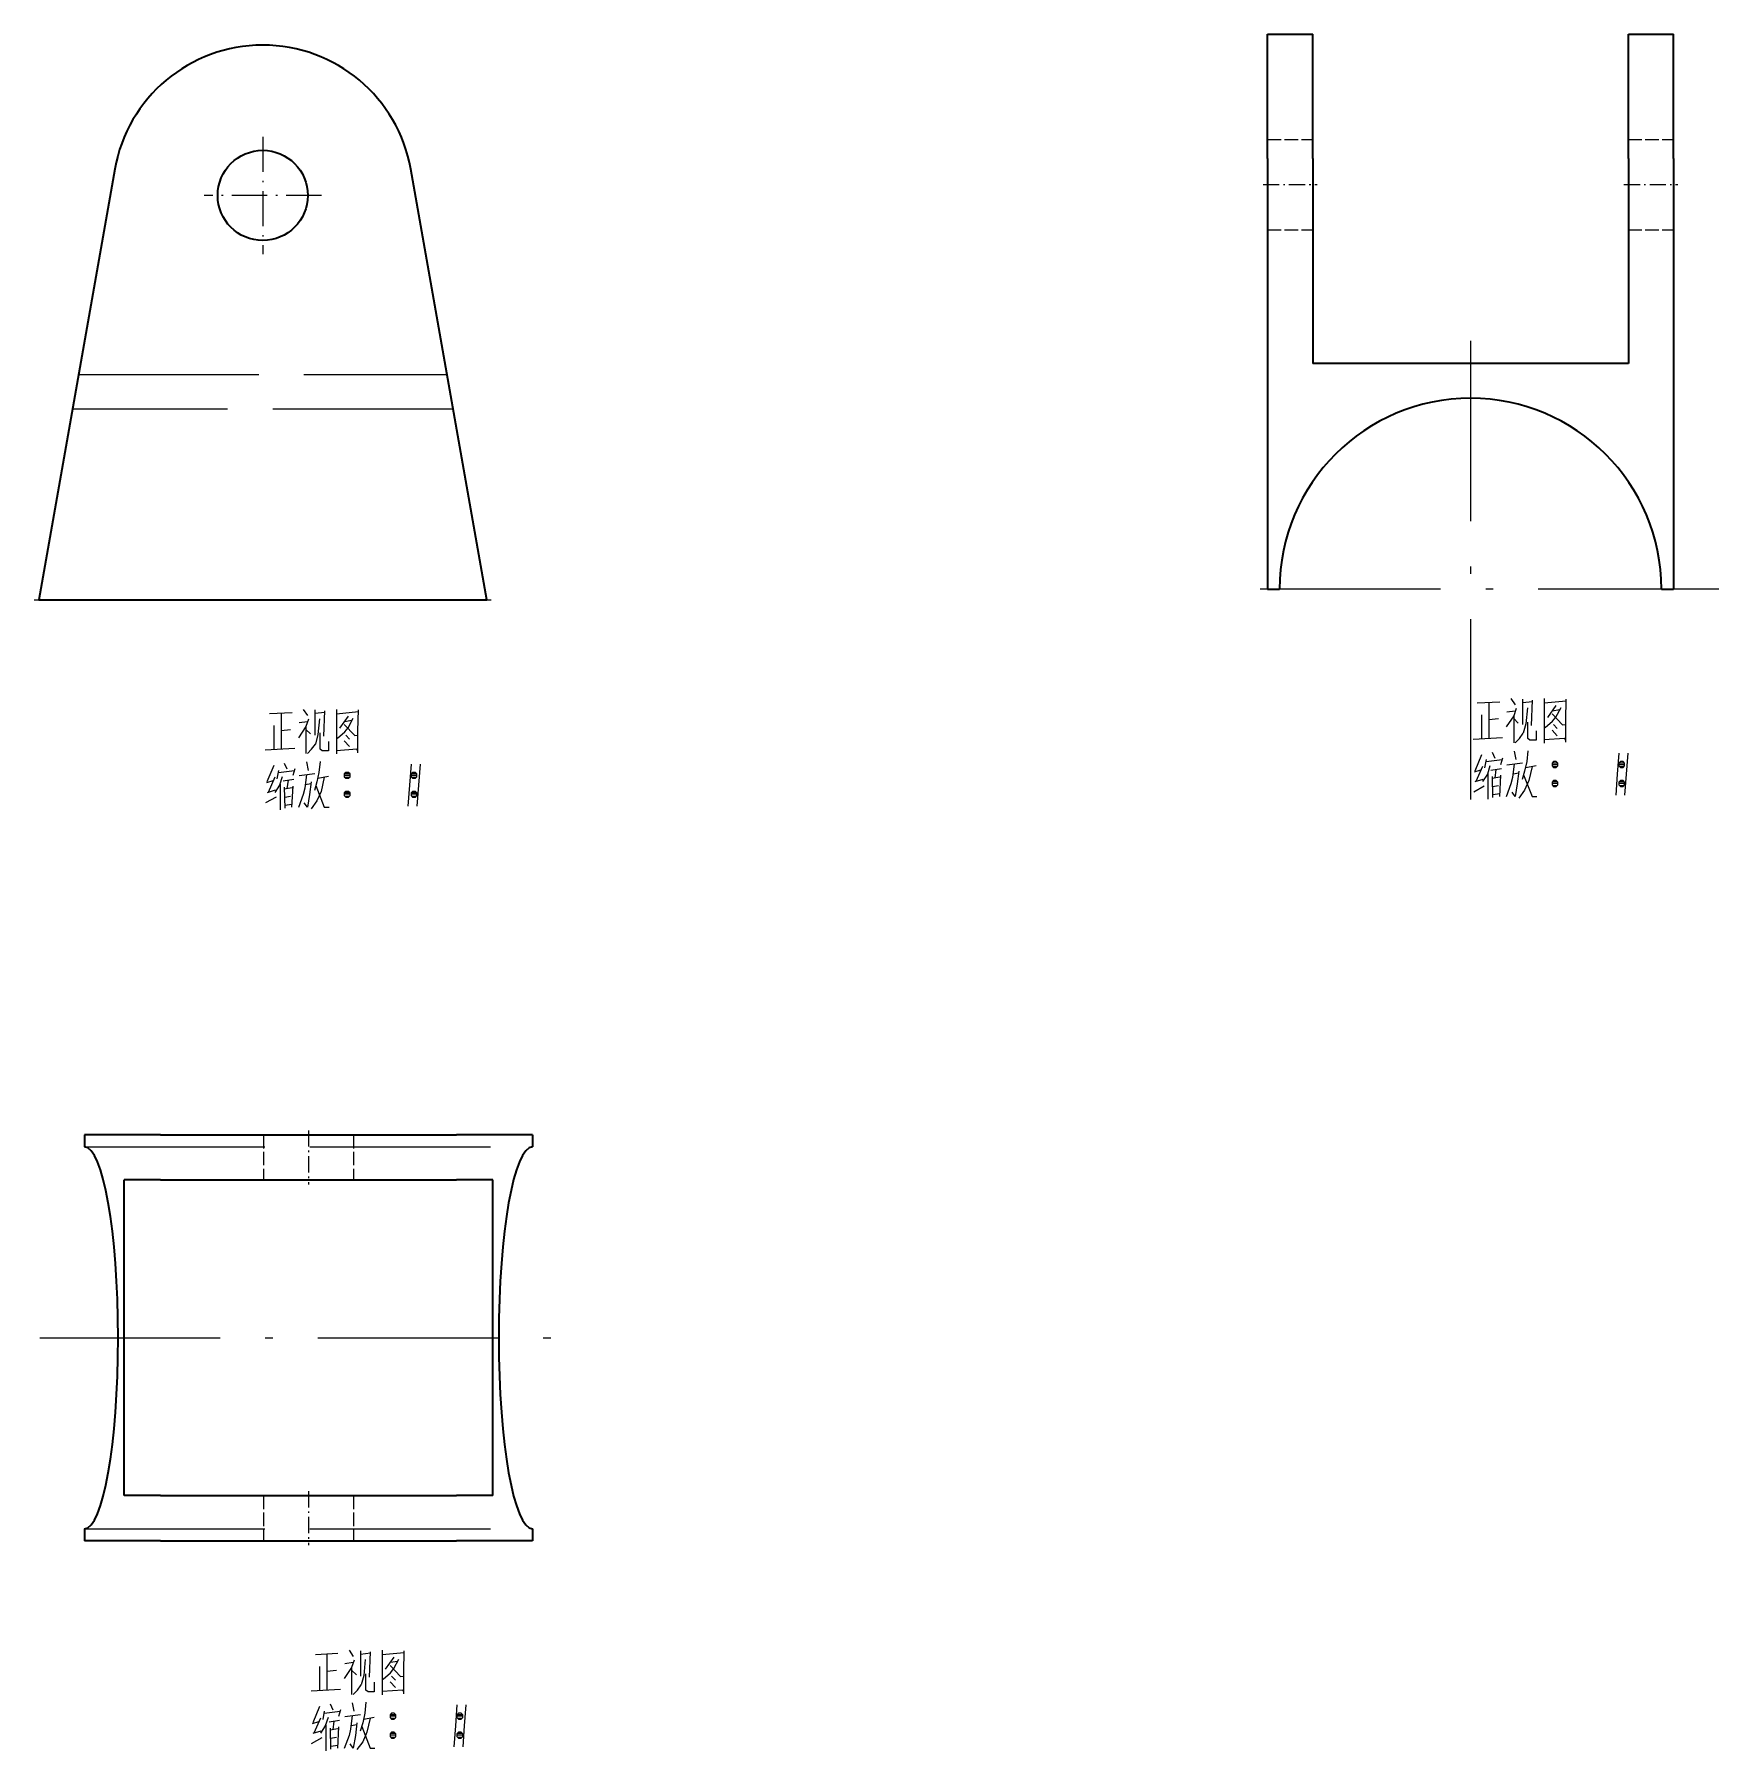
# Model space of a CAD drawing. Extents: x 581 to 693, y 327 to 442.
import ezdxf

# ---------------------------------------------------------------- set-up
doc = ezdxf.new("R2010")
doc.units = 0
doc.linetypes.add('DASHDOT', pattern=[18.5, 12, -3, 0.5, -3])
doc.linetypes.add('DASHED', pattern=[15, 12, -3])

msp = doc.modelspace()

# ---------------------------------------------------------------- linework, layer by layer
at = {"color": 7, "lineweight": 35}
for p, q in [((663.45, 433.26), (663.45, 441.53)), ((663.45, 441.53), (666.45, 441.53)), ((666.45, 433.26), (666.45, 441.53)), ((687.45, 433.26), (687.45, 441.53)), ((687.45, 441.53), (690.45, 441.53)), ((690.45, 433.26), (690.45, 441.53)), ((663.45, 433.26), (663.45, 404.62)), ((666.45, 433.26), (666.45, 419.62)), ((687.45, 433.26), (687.45, 419.62)), ((690.45, 433.26), (690.45, 404.62)), ((586.76, 432.55), (581.71, 403.9)), ((611.51, 403.9), (606.45, 432.55)), ((687.45, 419.62), (666.45, 419.62)), ((663.45, 404.62), (664.25, 404.62)), ((689.65, 404.62), (690.45, 404.62)), ((581.71, 403.9), (611.51, 403.9)), ((589.8, 368.31), (584.75, 368.31)), ((584.75, 368.31), (584.75, 367.51)), ((589.8, 368.31), (609.5, 368.31)), ((614.55, 368.31), (609.5, 368.31)), ((614.55, 368.31), (614.55, 367.51)), ((587.4, 344.31), (587.4, 365.31)), ((589.8, 365.31), (587.4, 365.31)), ((589.8, 365.31), (609.5, 365.31)), ((611.91, 365.31), (609.5, 365.31)), ((611.91, 344.31), (611.91, 365.31)), ((589.8, 344.31), (587.4, 344.31)), ((589.8, 344.31), (609.5, 344.31)), ((611.91, 344.31), (609.5, 344.31)), ((584.75, 342.11), (584.75, 341.31)), ((614.55, 342.11), (614.55, 341.31)), ((589.8, 341.31), (584.75, 341.31)), ((589.8, 341.31), (609.5, 341.31)), ((614.55, 341.31), (609.5, 341.31))]:
    msp.add_line(p, q, dxfattribs=at)
at = {"color": 7, "linetype": 'DASHDOT', "lineweight": 13, "ltscale": 0.195}
msp.add_line((596.61, 434.71), (596.61, 426.91), dxfattribs=at)
at = {"color": 7, "linetype": 'DASHED', "lineweight": 13, "ltscale": 0.075}
for p, q in [((663.45, 434.53), (666.45, 434.53)), ((687.45, 434.53), (690.45, 434.53)), ((663.45, 428.53), (666.45, 428.53)), ((687.45, 428.53), (690.45, 428.53)), ((596.65, 368.31), (596.65, 365.31)), ((602.65, 368.31), (602.65, 365.31)), ((596.65, 344.31), (596.65, 341.31)), ((602.65, 344.31), (602.65, 341.31))]:
    msp.add_line(p, q, dxfattribs=at)
at = {"color": 7, "linetype": 'DASHDOT', "lineweight": 13, "ltscale": 0.195001}
msp.add_line((600.51, 430.81), (592.71, 430.81), dxfattribs=at)
at = {"color": 7, "linetype": 'DASHDOT', "lineweight": 13, "ltscale": 0.089999}
for p, q in [((663.15, 431.53), (666.75, 431.53)), ((687.15, 431.53), (690.75, 431.53))]:
    msp.add_line(p, q, dxfattribs=at)
at = {"color": 7, "linetype": 'DASHDOT', "lineweight": 13}
for p, q in [((676.95, 421.13), (676.95, 388.11)), ((693.46, 404.62), (660.44, 404.62)), ((581.41, 403.9), (611.8, 403.9)), ((581.77, 354.81), (617.53, 354.81))]:
    msp.add_line(p, q, dxfattribs=at)
at = {"color": 7, "linetype": 'DASHED', "lineweight": 13}
for p, q in [((584.35, 418.9), (608.86, 418.9)), ((609.27, 416.6), (583.95, 416.6)), ((584.75, 367.51), (614.55, 367.51)), ((584.75, 342.11), (614.55, 342.11))]:
    msp.add_line(p, q, dxfattribs=at)
at = {"color": 7, "linetype": 'DASHDOT', "lineweight": 13, "ltscale": 0.090015}
for p, q in [((599.65, 368.61), (599.65, 365.01)), ((599.65, 344.61), (599.65, 341.01))]:
    msp.add_line(p, q, dxfattribs=at)
at = {"color": 7, "lineweight": 13}
for points in [[(597.06, 396.34), (598.57, 396.41)], [(597.83, 396.34), (597.83, 395.19), (597.83, 394)], [(599.3, 396.62), (599.58, 396.2)], [(600.07, 396.59), (600.07, 394.91)], [(600.74, 396.41), (600.07, 396.34)], [(600.67, 394.84), (600.74, 396.52)], [(601.51, 396.62), (601.51, 395.15), (601.51, 393.65)], [(601.51, 396.59), (601.51, 395.19), (601.51, 393.79)], [(602.98, 396.45), (601.51, 396.31)], [(602.94, 393.82), (602.94, 395.19), (602.98, 396.59)], [(677.4, 397.06), (678.91, 397.13)], [(677.68, 396.25), (677.68, 394.68)], [(678.17, 397.06), (678.17, 395.9), (678.17, 394.71)], [(679.99, 396.67), (679.82, 396.18), (679.33, 395.45)], [(679.36, 396.46), (679.92, 396.53)], [(679.64, 397.34), (679.92, 396.92)], [(680.41, 397.3), (680.41, 395.62)], [(681.08, 397.13), (680.41, 397.06)], [(680.73, 396.71), (680.62, 395.66)], [(681.01, 395.55), (681.08, 397.23)], [(681.85, 397.34), (681.85, 395.87), (681.85, 394.36)], [(681.85, 397.3), (681.85, 395.9), (681.85, 394.5)], [(683.32, 397.16), (681.85, 397.02)], [(682.62, 396.88), (682.06, 396.08)], [(682.37, 396.32), (683.07, 395.59)], [(682.41, 396.53), (682.86, 396.6)], [(682.62, 396.11), (682.97, 396.74)], [(683.28, 394.54), (683.28, 395.9), (683.32, 397.3)], [(597.34, 395.54), (597.34, 393.96)], [(597.83, 395.22), (598.46, 395.29)], [(599.65, 395.96), (599.48, 395.47), (598.99, 394.73)], [(599.02, 395.75), (599.58, 395.82)], [(599.48, 395.47), (599.48, 393.68)], [(599.48, 395.29), (599.79, 394.98)], [(600.39, 395.99), (600.28, 394.94)], [(601.58, 394.7), (602.07, 395.12)], [(602.28, 396.17), (601.72, 395.36)], [(602.03, 395.61), (602.73, 394.87)], [(602.07, 395.82), (602.52, 395.89)], [(602.07, 395.12), (602.28, 395.4)], [(602.28, 395.4), (602.63, 396.03)], [(678.17, 395.94), (678.8, 396.01)], [(679.82, 396.18), (679.82, 394.4)], [(679.82, 396.01), (680.13, 395.69)], [(680.62, 395.66), (680.45, 395.03)], [(680.76, 394.68), (680.76, 395.76)], [(681.32, 395.2), (681.32, 394.57)], [(681.92, 395.41), (682.41, 395.83)], [(682.37, 395.24), (682.72, 394.85)], [(682.41, 395.83), (682.62, 396.11)], [(682.48, 395.62), (682.72, 395.34)], [(683.07, 395.59), (683.25, 395.62)], [(596.78, 393.93), (598.74, 394.03)], [(599.58, 393.68), (599.86, 393.96)], [(599.86, 393.96), (600.11, 394.31)], [(600.28, 394.94), (600.11, 394.31)], [(600.42, 393.96), (600.42, 395.05)], [(600.56, 393.86), (600.42, 393.96)], [(600.98, 394.49), (600.98, 393.86)], [(601.51, 393.89), (602.87, 394)], [(602.03, 394.52), (602.38, 394.14)], [(602.14, 394.91), (602.38, 394.63)], [(602.73, 394.87), (602.91, 394.91)], [(602.94, 393.72), (602.94, 393.82), (602.87, 394)], [(677.12, 394.64), (679.08, 394.75)], [(679.92, 394.4), (680.2, 394.68)], [(680.2, 394.68), (680.45, 395.03)], [(680.9, 394.57), (680.76, 394.68)], [(681.32, 394.57), (680.9, 394.57)], [(681.85, 394.61), (683.21, 394.71)], [(683.28, 394.43), (683.28, 394.54), (683.21, 394.71)], [(597.34, 392.88), (596.89, 391.79)], [(598.04, 393.05), (598.22, 392.67)], [(599.51, 393.12), (599.62, 392.56)], [(600.42, 393.16), (600.35, 392.42)], [(600.98, 393.86), (600.56, 393.86)], [(606.48, 392.98), (606.37, 391.58), (606.27, 390.18)], [(607.07, 392.98), (606.97, 391.58), (606.86, 390.18)], [(677.68, 393.59), (677.23, 392.51)], [(677.75, 392.82), (677.3, 391.81)], [(678, 393.28), (677.89, 392.72)], [(678, 393.14), (679.05, 393.28)], [(678.24, 392.86), (678.07, 392.3)], [(678.38, 393.77), (678.56, 393.38)], [(679.08, 393.38), (678.94, 392.93)], [(679.85, 393), (679.75, 392.09), (679.64, 391.67), (679.33, 390.79)], [(679.36, 392.93), (680.41, 393.07)], [(679.85, 393.84), (679.96, 393.28)], [(680.69, 393.14), (680.55, 392.51)], [(680.62, 392.75), (681.32, 392.89)], [(680.76, 393.87), (680.69, 393.14)], [(681.04, 392.82), (680.83, 391.88)], [(682.37, 392.96), (682.76, 392.96)], [(682.41, 393.07), (682.72, 393.07)], [(682.41, 392.82), (682.72, 392.82)], [(686.82, 393.7), (686.71, 392.3), (686.61, 390.9)], [(686.82, 392.96), (687.2, 392.96)], [(686.85, 393.07), (687.17, 393.07)], [(686.85, 392.82), (687.17, 392.82)], [(687.41, 393.7), (687.31, 392.3), (687.2, 390.9)], [(597.27, 391.86), (596.85, 391.72)], [(597.41, 392.11), (596.96, 391.09)], [(597.66, 392.56), (597.55, 392)], [(597.66, 392.42), (598.71, 392.56)], [(597.9, 392.14), (597.73, 391.58)], [(597.97, 391.86), (598.67, 391.97)], [(598.29, 391.9), (598.22, 391.34)], [(598.74, 392.67), (598.6, 392.21)], [(599.51, 392.28), (599.41, 391.37), (599.3, 390.95), (598.99, 390.08)], [(599.02, 392.21), (600.07, 392.35)], [(599.83, 391.79), (599.72, 390.95), (599.58, 390.11), (599.37, 390.39)], [(599.44, 391.62), (599.83, 391.69)], [(600.21, 391.79), (600.04, 391.23)], [(600.35, 392.42), (600.21, 391.79)], [(600.28, 392.04), (600.98, 392.18)], [(600.7, 392.11), (600.49, 391.16)], [(602.03, 392.25), (602.42, 392.25)], [(602.07, 392.35), (602.38, 392.35)], [(602.07, 392.11), (602.38, 392.11)], [(606.48, 392.25), (606.86, 392.25)], [(606.51, 392.35), (606.83, 392.35)], [(606.51, 392.11), (606.83, 392.11)], [(677.61, 392.58), (677.19, 392.44)], [(677.26, 391.81), (677.79, 391.98)], [(678.07, 392.3), (677.75, 391.81)], [(678.1, 392.37), (678.1, 390.65)], [(678.31, 392.58), (679.01, 392.68)], [(678.38, 392.16), (678.42, 390.76)], [(678.38, 392.05), (678.91, 392.12)], [(678.63, 392.61), (678.56, 392.05)], [(678.94, 392.23), (678.87, 390.83)], [(680.17, 392.51), (680.06, 391.67), (679.92, 390.83), (679.71, 391.11)], [(679.78, 392.33), (680.17, 392.4)], [(680.55, 392.51), (680.38, 391.95)], [(680.48, 392.26), (681.04, 390.83)], [(680.83, 391.88), (680.55, 391.25)], [(682.37, 391.7), (682.76, 391.7)], [(682.41, 391.81), (682.72, 391.81)], [(686.82, 391.7), (687.2, 391.7)], [(686.85, 391.81), (687.17, 391.81)], [(596.82, 390.43), (597.52, 390.81)], [(596.92, 391.09), (597.45, 391.27)], [(597.73, 391.58), (597.41, 391.09)], [(597.76, 391.65), (597.76, 389.94)], [(598.04, 391.44), (598.08, 390.04)], [(598.04, 391.34), (598.57, 391.41)], [(598.08, 390.78), (598.46, 390.85)], [(598.6, 391.51), (598.53, 390.11)], [(600.21, 390.53), (599.83, 390.01)], [(600.14, 391.55), (600.7, 390.11)], [(600.49, 391.16), (600.21, 390.53)], [(602.03, 390.99), (602.42, 390.99)], [(602.07, 391.09), (602.38, 391.09)], [(602.07, 390.85), (602.38, 390.85)], [(606.48, 390.99), (606.86, 390.99)], [(606.51, 391.09), (606.83, 391.09)], [(606.51, 390.85), (606.83, 390.85)], [(677.16, 391.14), (677.86, 391.53)], [(678.42, 391.49), (678.8, 391.56)], [(678.87, 391), (678.45, 390.93)], [(680.55, 391.25), (680.17, 390.72)], [(681.04, 390.83), (681.36, 390.83)], [(682.41, 391.56), (682.72, 391.56)], [(686.85, 391.56), (687.17, 391.56)], [(598.53, 390.29), (598.11, 390.22)], [(600.7, 390.11), (601.02, 390.11)], [(600.11, 333.75), (601.61, 333.82)], [(600.88, 333.75), (600.88, 332.59), (600.88, 331.4)], [(602.35, 334.03), (602.63, 333.61)], [(603.12, 333.99), (603.12, 332.31)], [(603.78, 333.82), (603.12, 333.75)], [(603.71, 332.24), (603.78, 333.92)], [(604.55, 334.03), (604.55, 332.56), (604.55, 331.05)], [(604.55, 333.99), (604.55, 332.59), (604.55, 331.19)], [(606.02, 333.85), (604.55, 333.71)], [(605.32, 333.57), (604.76, 332.77)], [(605.32, 332.8), (605.67, 333.43)], [(605.99, 331.23), (605.99, 332.59), (606.02, 333.99)], [(600.39, 332.94), (600.39, 331.37)], [(600.88, 332.63), (601.51, 332.7)], [(602.7, 333.36), (602.52, 332.87), (602.03, 332.14)], [(602.07, 333.15), (602.63, 333.22)], [(602.52, 332.87), (602.52, 331.09)], [(602.52, 332.7), (602.84, 332.38)], [(603.33, 332.35), (603.15, 331.72)], [(603.43, 333.4), (603.33, 332.35)], [(603.47, 331.37), (603.47, 332.45)], [(604.62, 332.1), (605.11, 332.52)], [(605.08, 333.01), (605.78, 332.28)], [(605.11, 333.22), (605.57, 333.29)], [(605.11, 332.52), (605.32, 332.8)], [(605.18, 332.31), (605.43, 332.03)], [(605.78, 332.28), (605.95, 332.31)], [(599.83, 331.33), (601.79, 331.44)], [(602.63, 331.09), (602.91, 331.37)], [(602.91, 331.37), (603.15, 331.72)], [(603.61, 331.26), (603.47, 331.37)], [(604.03, 331.26), (603.61, 331.26)], [(604.03, 331.89), (604.03, 331.26)], [(604.55, 331.3), (605.92, 331.4)], [(605.08, 331.93), (605.43, 331.54)], [(605.99, 331.12), (605.99, 331.23), (605.92, 331.4)], [(600.39, 330.28), (599.93, 329.2)], [(601.09, 330.46), (601.26, 330.07)], [(601.79, 330.07), (601.65, 329.62)], [(602.56, 330.53), (602.66, 329.97)], [(603.47, 330.56), (603.4, 329.83)], [(609.52, 330.39), (609.42, 328.99), (609.31, 327.59)], [(610.12, 330.39), (610.01, 328.99), (609.91, 327.59)], [(600.32, 329.27), (599.9, 329.13)], [(600.46, 329.51), (600, 328.5)], [(600.77, 328.99), (600.46, 328.5)], [(600.7, 329.97), (600.6, 329.41)], [(600.7, 329.83), (601.75, 329.97)], [(600.95, 329.55), (600.77, 328.99)], [(600.81, 329.06), (600.81, 327.34)], [(601.02, 329.27), (601.72, 329.37)], [(601.33, 329.3), (601.26, 328.74)], [(601.65, 328.92), (601.58, 327.52)], [(602.56, 329.69), (602.45, 328.78), (602.35, 328.36), (602.03, 327.48)], [(602.07, 329.62), (603.12, 329.76)], [(602.87, 329.2), (602.77, 328.36), (602.63, 327.52), (602.42, 327.8)], [(602.49, 329.02), (602.87, 329.09)], [(603.26, 329.2), (603.08, 328.64)], [(603.19, 328.95), (603.75, 327.52)], [(603.4, 329.83), (603.26, 329.2)], [(603.33, 329.44), (604.03, 329.58)], [(603.75, 329.51), (603.54, 328.57)], [(605.08, 329.65), (605.46, 329.65)], [(605.11, 329.76), (605.43, 329.76)], [(605.11, 329.51), (605.43, 329.51)], [(609.52, 329.65), (609.91, 329.65)], [(609.56, 329.76), (609.87, 329.76)], [(609.56, 329.51), (609.87, 329.51)], [(599.86, 327.83), (600.56, 328.22)], [(599.97, 328.5), (600.49, 328.67)], [(601.09, 328.85), (601.12, 327.45)], [(601.09, 328.74), (601.61, 328.81)], [(601.12, 328.18), (601.51, 328.25)], [(603.26, 327.94), (602.87, 327.41)], [(603.54, 328.57), (603.26, 327.94)], [(605.08, 328.39), (605.46, 328.39)], [(605.11, 328.5), (605.43, 328.5)], [(605.11, 328.25), (605.43, 328.25)], [(609.52, 328.39), (609.91, 328.39)], [(609.56, 328.5), (609.87, 328.5)], [(609.56, 328.25), (609.87, 328.25)], [(601.58, 327.69), (601.16, 327.62)], [(603.75, 327.52), (604.06, 327.52)]]:
    msp.add_lwpolyline(points, dxfattribs=at)
for points in [[(682.48, 392.75), (682.65, 392.75), (682.76, 392.86), (682.76, 393.03), (682.65, 393.14), (682.48, 393.14), (682.37, 393.03), (682.37, 392.86)], [(686.92, 392.75), (687.1, 392.75), (687.2, 392.86), (687.2, 393.03), (687.1, 393.14), (686.92, 393.14), (686.82, 393.03), (686.82, 392.86)], [(602.14, 392.04), (602.31, 392.04), (602.42, 392.14), (602.42, 392.32), (602.31, 392.42), (602.14, 392.42), (602.03, 392.32), (602.03, 392.14)], [(606.58, 392.04), (606.76, 392.04), (606.86, 392.14), (606.86, 392.32), (606.76, 392.42), (606.58, 392.42), (606.48, 392.32), (606.48, 392.14)], [(682.48, 391.49), (682.65, 391.49), (682.76, 391.6), (682.76, 391.77), (682.65, 391.88), (682.48, 391.88), (682.37, 391.77), (682.37, 391.6)], [(686.92, 391.49), (687.1, 391.49), (687.2, 391.6), (687.2, 391.77), (687.1, 391.88), (686.92, 391.88), (686.82, 391.77), (686.82, 391.6)], [(602.14, 390.78), (602.31, 390.78), (602.42, 390.88), (602.42, 391.06), (602.31, 391.16), (602.14, 391.16), (602.03, 391.06), (602.03, 390.88)], [(606.58, 390.78), (606.76, 390.78), (606.86, 390.88), (606.86, 391.06), (606.76, 391.16), (606.58, 391.16), (606.48, 391.06), (606.48, 390.88)], [(605.18, 329.44), (605.36, 329.44), (605.46, 329.55), (605.46, 329.72), (605.36, 329.83), (605.18, 329.83), (605.08, 329.72), (605.08, 329.55)], [(609.63, 329.44), (609.8, 329.44), (609.91, 329.55), (609.91, 329.72), (609.8, 329.83), (609.63, 329.83), (609.52, 329.72), (609.52, 329.55)], [(605.18, 328.18), (605.36, 328.18), (605.46, 328.29), (605.46, 328.46), (605.36, 328.57), (605.18, 328.57), (605.08, 328.46), (605.08, 328.29)], [(609.63, 328.18), (609.8, 328.18), (609.91, 328.29), (609.91, 328.46), (609.8, 328.57), (609.63, 328.57), (609.52, 328.46), (609.52, 328.29)]]:
    msp.add_lwpolyline(points, close=True, dxfattribs=at)
at = {"color": 7, "lineweight": 35}
msp.add_circle((596.61, 430.81), 3, dxfattribs=at)
for centre, radius, start, end in [((596.61, 430.81), 10, 10, 170), ((676.95, 404.62), 12.7, 360, 180)]:
    msp.add_arc(centre, radius, start, end, dxfattribs=at)
for centre, start_param, end_param in [((584.75, 354.81), 0.000003, 3.141557), ((614.55, 354.81), 3.141596, 6.283149)]:
    msp.add_ellipse(centre, major_axis=(0, -12.7), ratio=0.176327, start_param=start_param, end_param=end_param, dxfattribs=at)

doc.saveas('drawing.dxf')
